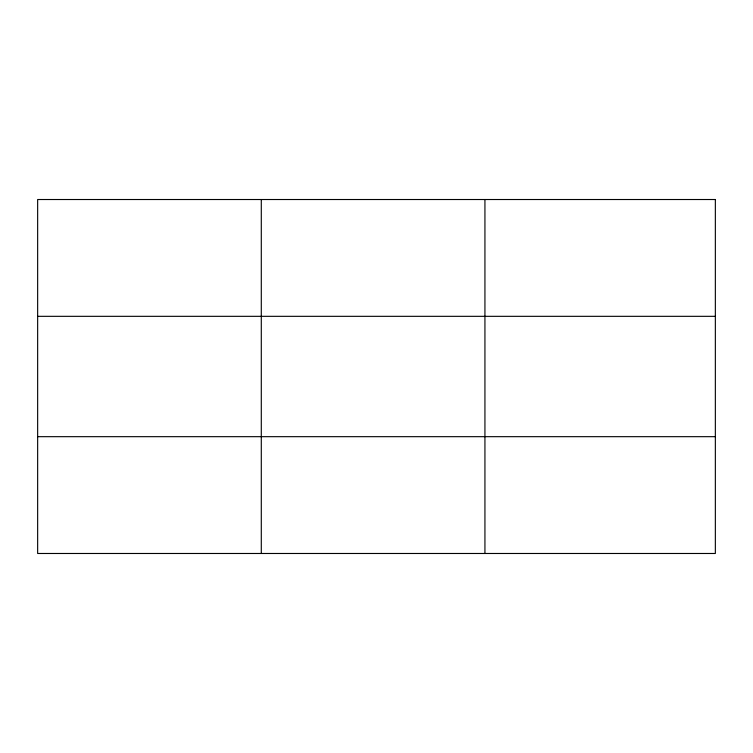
<?xml version="1.0" encoding="UTF-8"?>
<svg xmlns="http://www.w3.org/2000/svg" width="753" height="753" viewBox="0 0 753 753"><rect width="100%" height="100%" fill="white"/><g stroke="black" fill="none" stroke-linecap="round" stroke-linejoin="round"><path stroke-width="1.13" d="M261.291 199.517L261.291 553.483M484.932 199.517L484.932 553.483M37.65 316.326L715.35 316.326M37.65 436.674L715.35 436.674M715.35 199.517L715.35 553.483L37.65 553.483L37.65 199.517L715.35 199.517"/></g></svg>
